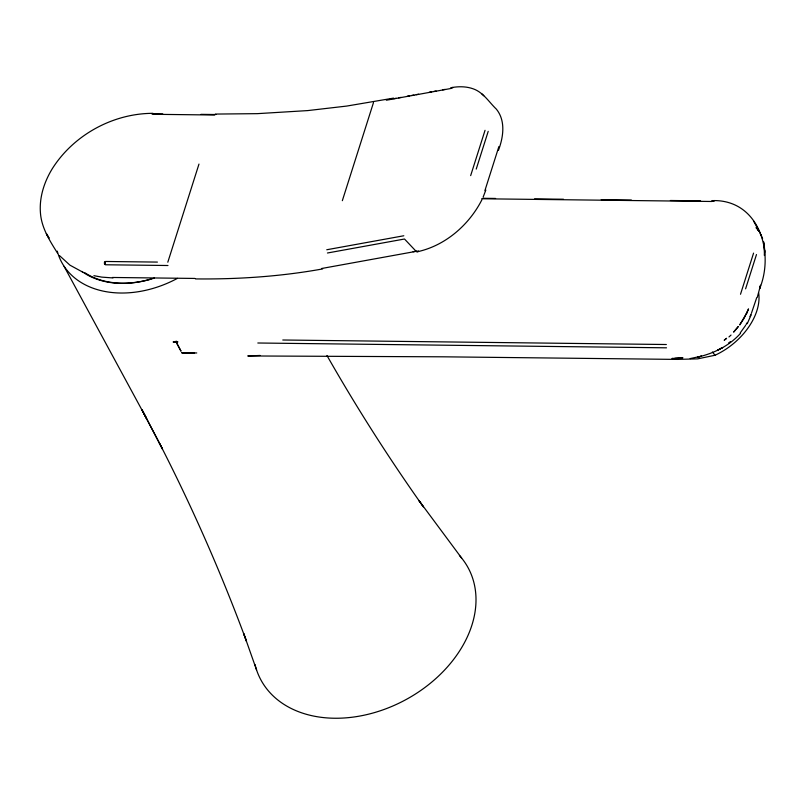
<?xml version="1.0" encoding="UTF-8"?>
<svg xmlns="http://www.w3.org/2000/svg" width="805" height="805" viewBox="0 0 805 805"><rect width="100%" height="100%" fill="white"/><g stroke="black" fill="none" stroke-linecap="round" stroke-linejoin="round"><path stroke-width="1.21" d="M714.045 200.566C759.246 200.576 774.521 252.529 759.648 288.633L760.554 285.201L757.274 297.327M756.68 297.77L751.538 312.944M167.812 262.209L198.976 164.079M342.336 200.687L373.5 102.557M470.663 175.611L485.043 130.319M476.228 169.09L488.212 131.346M484.882 190.674L498.889 146.57M498.416 150.404C503.367 137.363 505.892 120.74 496.323 109.098C488.997 102.114 483.272 92.334 473.229 88.842C466.457 86.407 459.071 86.326 452.038 87.514M740.509 294.258L753.571 253.112M745.591 288.834L756.479 254.551M485.838 190.03L483.141 197.114M747.201 312.199L748.529 308.899L744.082 318.317L739.704 324.948L747.201 312.199L746.597 313.457M751.085 315.007L747.241 323.68M750.008 316.596L751.176 313.859M481.933 199.721C469.174 224.806 445.678 245.384 417.906 251.633M746.064 324.616L746.98 322.875M745.561 325.462L740.258 332.857M152.95 113.334C113.092 113.354 73.688 134.888 52.355 168.597C44.255 181.749 39.214 197.255 40.431 212.822C41.447 227.674 49.658 240.635 57.376 252.911M740.479 333.381C729.34 345.848 713.592 353.536 697.452 357.168L701.497 356.162L690.167 358.577M728.958 336.953L731.031 335.061M728.636 342.94L730.497 341.622M758.652 292.849A56.249 36.557 -38.9 0 1 715.031 355.247L697.683 358.859L677.85 359.382A56.249 36.557 -38.9 0 1 675.858 358.627M393.565 98.119L346.734 106.069L307.741 110.587L257.278 113.656L215.348 114.069M389.399 99.488L391.733 99.065M393.736 98.703L396.181 98.26M398.626 97.818L401.071 97.375M407.189 96.258L409.634 95.815M411.586 95.463L413.921 95.04M416.255 94.618L418.59 94.195M429.206 92.263L431.651 91.82M433.764 91.438L436.099 91.015M442.659 89.818L445.105 89.375M386.34 100.222L450.548 88.56M326.75 249.751L403.808 235.764M327.444 253.001L404.502 239.015L416.135 251.341L321.537 268.518M413.106 251.724L416.819 251.039M322.624 268.93C280.714 276.507 238.039 279.375 195.474 278.912M417.916 251.1L418.56 251.039A2.355 1.369 79 0 1 417.091 251.442L416.346 251.532A2.355 1.379 79.7 0 0 417.614 251.532M260.126 355.458L247.789 355.951L443.485 356.816L677.397 359.412M672.266 358.467L682.952 357.843L674.832 358.326M675.284 358.778L677.931 358.668M153.514 113.797L162.761 113.908M200.898 114.36L215.911 114.531M152.155 114.28L214.553 115.014M483.01 198.292L495.578 198.443M534.56 198.895L563.49 199.238M601.214 199.68L631.392 200.043M670.374 200.495L700.561 200.858M481.632 198.765L711.771 201.481M105.415 261.474L157.408 262.088M105.576 264.775L167.973 265.509M112.438 277.473L194.911 278.439M282.786 340.002L666.349 344.52M257.811 343L666.51 347.82M181.89 352.791L196.752 352.952M113.002 277.936L101.732 277.121L93.903 275.682M82.704 272.12L69.934 265.157L59.479 255.588M481.843 93.873L483.795 95.755M755.996 227.684L758.37 230.472M712.425 352.016L715.031 355.247M461.637 558.076L418.912 500.499L423.38 506.838C388.785 458.015 356.565 407.511 326.961 355.508M760.041 232.907L753.581 221.043M64.098 266.375L146.591 418.57L141.982 409.866L162.479 449.009L141.982 409.866M760.232 233.732L761.188 235.603M159.34 442.971C192.325 507.231 221.435 573.462 246.471 641.213L243.714 633.575L256.584 669.971M761.007 234.798L762.607 238.763M763.905 243.623C762.416 237.425 765.464 247.195 764.458 255.527L764.146 245.062M764.72 250.053L764.75 252.257M459.414 555.47A117.812 86.296 -28.4 0 1 404.764 700.249A117.812 86.296 -28.4 0 1 254.994 664.487M177.432 278.369A94.416 69.16 -28.4 0 1 57.276 251.15M154.369 278.077A85.773 62.83 -28.4 0 1 81.959 271.466M151.058 279.033A84.837 62.146 -28.4 0 1 84.897 272.774M738.235 326.619L733.758 331.972L738.235 326.619M712.264 200.636L713.139 200.566L712.264 200.636M726.533 338.372L724.309 340.133L726.533 338.372M722.568 347.549L717.849 350.084L722.568 347.549M451.364 88.107L450.659 88.288A2.355 1.379 79.7 0 1 452.239 87.856L452.863 87.695A2.355 1.399 80.4 0 0 451.364 88.107M176.275 341.994L173.115 341.974L176.144 342.014L180.924 351L176.144 342.014L174.766 341.873L177.905 341.914L175.913 341.25L177.231 341.944L174.957 341.773L176.275 341.994M105.324 261.786L104.539 261.856A2.355 0.986 -88.9 0 0 104.65 264.443L105.465 264.523A2.355 0.966 -89.3 0 1 105.324 261.786M185.603 352.832L182.051 352.832L185.603 352.832M712.606 201.149L711.872 201.2L713.311 201.169L712.606 201.149M713.703 200.777L713.009 200.807L714.417 200.797L713.703 200.777M189.326 352.872L184.214 352.962L189.326 352.872M193.109 353.033L185.22 352.993L193.109 353.033M193.19 353.143L188.239 353.083L194.518 353.234L193.19 353.143M672.427 358.648L672.195 358.346A2.355 0.976 -89 0 0 672.427 358.648M758.27 230.049L757.777 229.304L758.964 231.075L758.27 230.049M48.934 237.948L46.418 233.712L48.934 237.948"/></g></svg>
